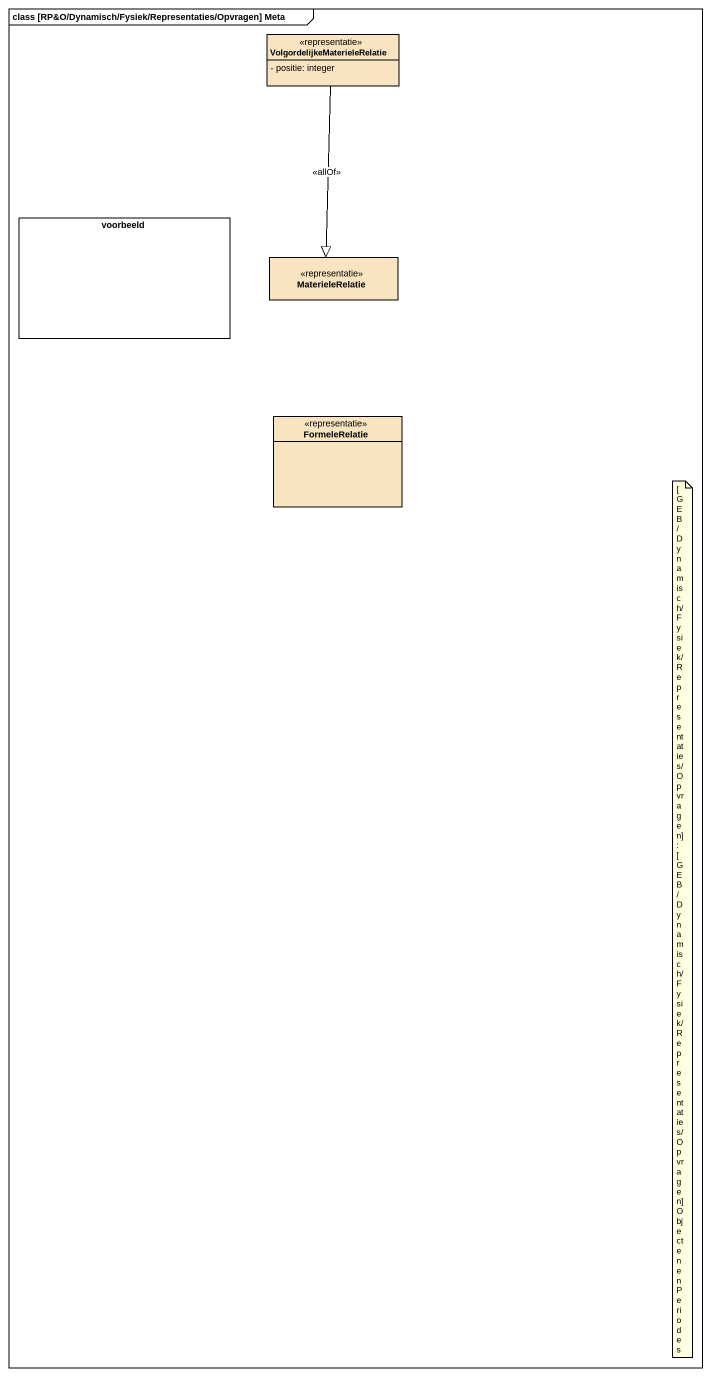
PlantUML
@startuml
mainframe class [RP&O/Dynamisch/Fysiek/Representaties/Opvragen] Meta
allowmixing
hide circle
hide empty members
skinparam classAttributeIconSize 0
class "VolgordelijkeMaterieleRelatie" as VolgordelijkeMaterieleRelati <<representatie>> #F8E4C0 {
  - positie: integer
}
rectangle voorbeeld
class MaterieleRelatie <<representatie>> #F8E4C0
class FormeleRelatie <<representatie>> #F8E4C0
VolgordelijkeMaterieleRelati --|> MaterieleRelatie : <<allOf>>
note as N1
  [GEB/Dynamisch/Fysiek/Representaties/Opvragen] : [GEB/Dynamisch/Fysiek/Representaties/Opvragen] Objecten en Periodes
end note
@enduml
